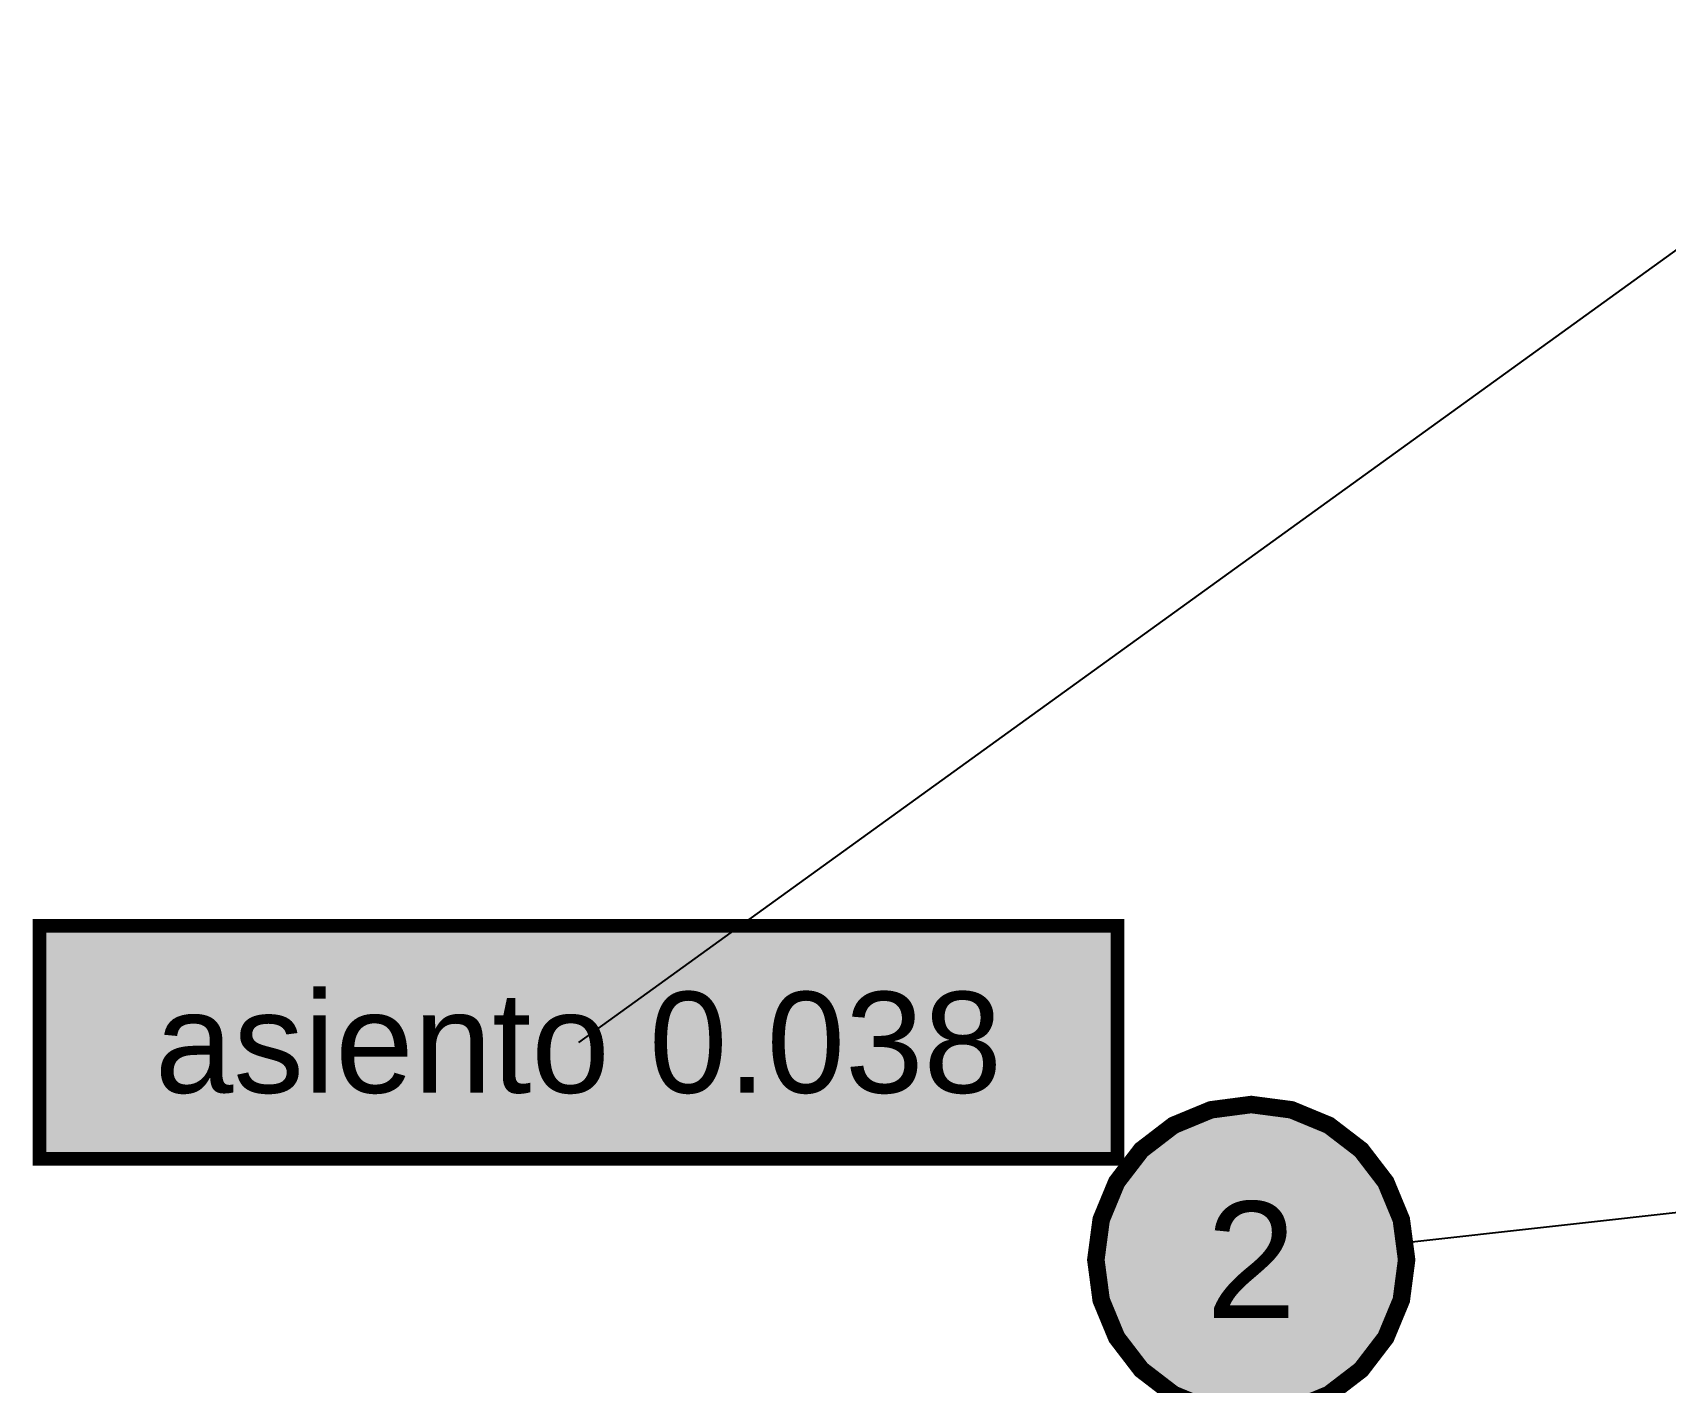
# Model space of a CAD drawing. Header units: metres. Extents: x 349021 to 349543, y 9281040 to 9281959.
# Drawn here: x 349202.8233 to 349203.2436, y 9281041.6871 to 9281042.0347 of the extents above; entities that cross this region are included whole.
import ezdxf
from ezdxf.enums import TextEntityAlignment as Align

# ---------------------------------------------------------------- set-up
doc = ezdxf.new("R2010")
doc.units = ezdxf.units.M
doc.header["$LTSCALE"] = 0.25
doc.layers.add('LLAMADAS-NUM', color=30, linetype='CONTINUOUS', lineweight=25, true_color=0xc05014)
doc.styles.get("Standard").update_dxf_attribs({"font": 'arial.ttf'})

msp = doc.modelspace()

# ---------------------------------------------------------------- linework, layer by layer
at = {"layer": 'LLAMADAS-NUM'}
for p, q in [((349203.32381, 9281042.03468), (349202.96381, 9281041.77468)), ((349203.49701, 9281041.75867), (349203.17677, 9281041.72309))]:
    msp.add_line(p, q, dxfattribs=at)
for points, const_width in [([(349202.82506, 9281041.74468), (349203.10256, 9281041.74468), (349203.10256, 9281041.80467), (349202.82506, 9281041.80467)], 0.0035), ([(349203.17701, 9281041.71868), (349203.17565, 9281041.72903), (349203.17165, 9281041.73868), (349203.1653, 9281041.74696), (349203.15701, 9281041.75332), (349203.14737, 9281041.75731), (349203.13701, 9281041.75867), (349203.12666, 9281041.75731), (349203.11701, 9281041.75332), (349203.10873, 9281041.74696), (349203.10237, 9281041.73868), (349203.09838, 9281041.72903), (349203.09701, 9281041.71868), (349203.09838, 9281041.70832), (349203.10237, 9281041.69868), (349203.10873, 9281041.69039), (349203.11701, 9281041.68403), (349203.12666, 9281041.68004), (349203.13701, 9281041.67868), (349203.14737, 9281041.68004), (349203.15701, 9281041.68403), (349203.1653, 9281041.69039), (349203.17165, 9281041.69868), (349203.17565, 9281041.70832)], 0.0045)]:
    msp.add_lwpolyline(points, close=True, dxfattribs=dict(at, const_width=const_width))
at = {"layer": 'LLAMADAS-NUM', "true_color": 0xffffff}
for points in [[(349202.82506, 9281041.74468), (349203.10256, 9281041.74468), (349202.82506, 9281041.80467), (349203.10256, 9281041.80467)], [(349203.17701, 9281041.71868), (349203.13701, 9281041.75867), (349203.12666, 9281041.75731)], [(349203.17701, 9281041.71868), (349203.14737, 9281041.75731), (349203.13701, 9281041.75867)], [(349203.17701, 9281041.71868), (349203.11701, 9281041.75332), (349203.10873, 9281041.74696)], [(349203.17701, 9281041.71868), (349203.12666, 9281041.75731), (349203.11701, 9281041.75332)], [(349203.17701, 9281041.71868), (349203.15701, 9281041.75332), (349203.14737, 9281041.75731)], [(349203.17701, 9281041.71868), (349203.1653, 9281041.74696), (349203.15701, 9281041.75332)], [(349203.17701, 9281041.71868), (349203.10873, 9281041.74696), (349203.10237, 9281041.73868)], [(349203.17701, 9281041.71868), (349203.17165, 9281041.73868), (349203.1653, 9281041.74696)], [(349203.17701, 9281041.71868), (349203.10237, 9281041.73868), (349203.09838, 9281041.72903)], [(349203.17701, 9281041.71868), (349203.17565, 9281041.72903), (349203.17165, 9281041.73868)], [(349203.17701, 9281041.71868), (349203.09838, 9281041.72903), (349203.09701, 9281041.71868)], [(349203.17701, 9281041.71868), (349203.09701, 9281041.71868), (349203.09838, 9281041.70832)], [(349203.17701, 9281041.71868), (349203.09838, 9281041.70832), (349203.10237, 9281041.69868)], [(349203.17701, 9281041.71868), (349203.10237, 9281041.69868), (349203.10873, 9281041.69039)], [(349203.17701, 9281041.71868), (349203.10873, 9281041.69039), (349203.11701, 9281041.68403)], [(349203.17701, 9281041.71868), (349203.11701, 9281041.68403), (349203.12666, 9281041.68004)], [(349203.17701, 9281041.71868), (349203.12666, 9281041.68004), (349203.13701, 9281041.67868)], [(349203.17701, 9281041.71868), (349203.13701, 9281041.67868), (349203.14737, 9281041.68004)], [(349203.17701, 9281041.71868), (349203.14737, 9281041.68004), (349203.15701, 9281041.68403)], [(349203.17701, 9281041.71868), (349203.15701, 9281041.68403), (349203.1653, 9281041.69039)], [(349203.17701, 9281041.71868), (349203.1653, 9281041.69039), (349203.17165, 9281041.69868)], [(349203.17701, 9281041.71868), (349203.17165, 9281041.69868), (349203.17565, 9281041.70832)]]:
    msp.add_solid(points, dxfattribs=at)

# ---------------------------------------------------------------- texts
at = {"layer": 'LLAMADAS-NUM'}
for s, height, p in [('asiento 0.038', 0.026, (349202.96381, 9281041.77468)), ('2', 0.03, (349203.13701, 9281041.71868))]:
    msp.add_text(s, height=height, dxfattribs=at).set_placement(p, align=Align.MIDDLE_CENTER)

doc.saveas('drawing.dxf')
